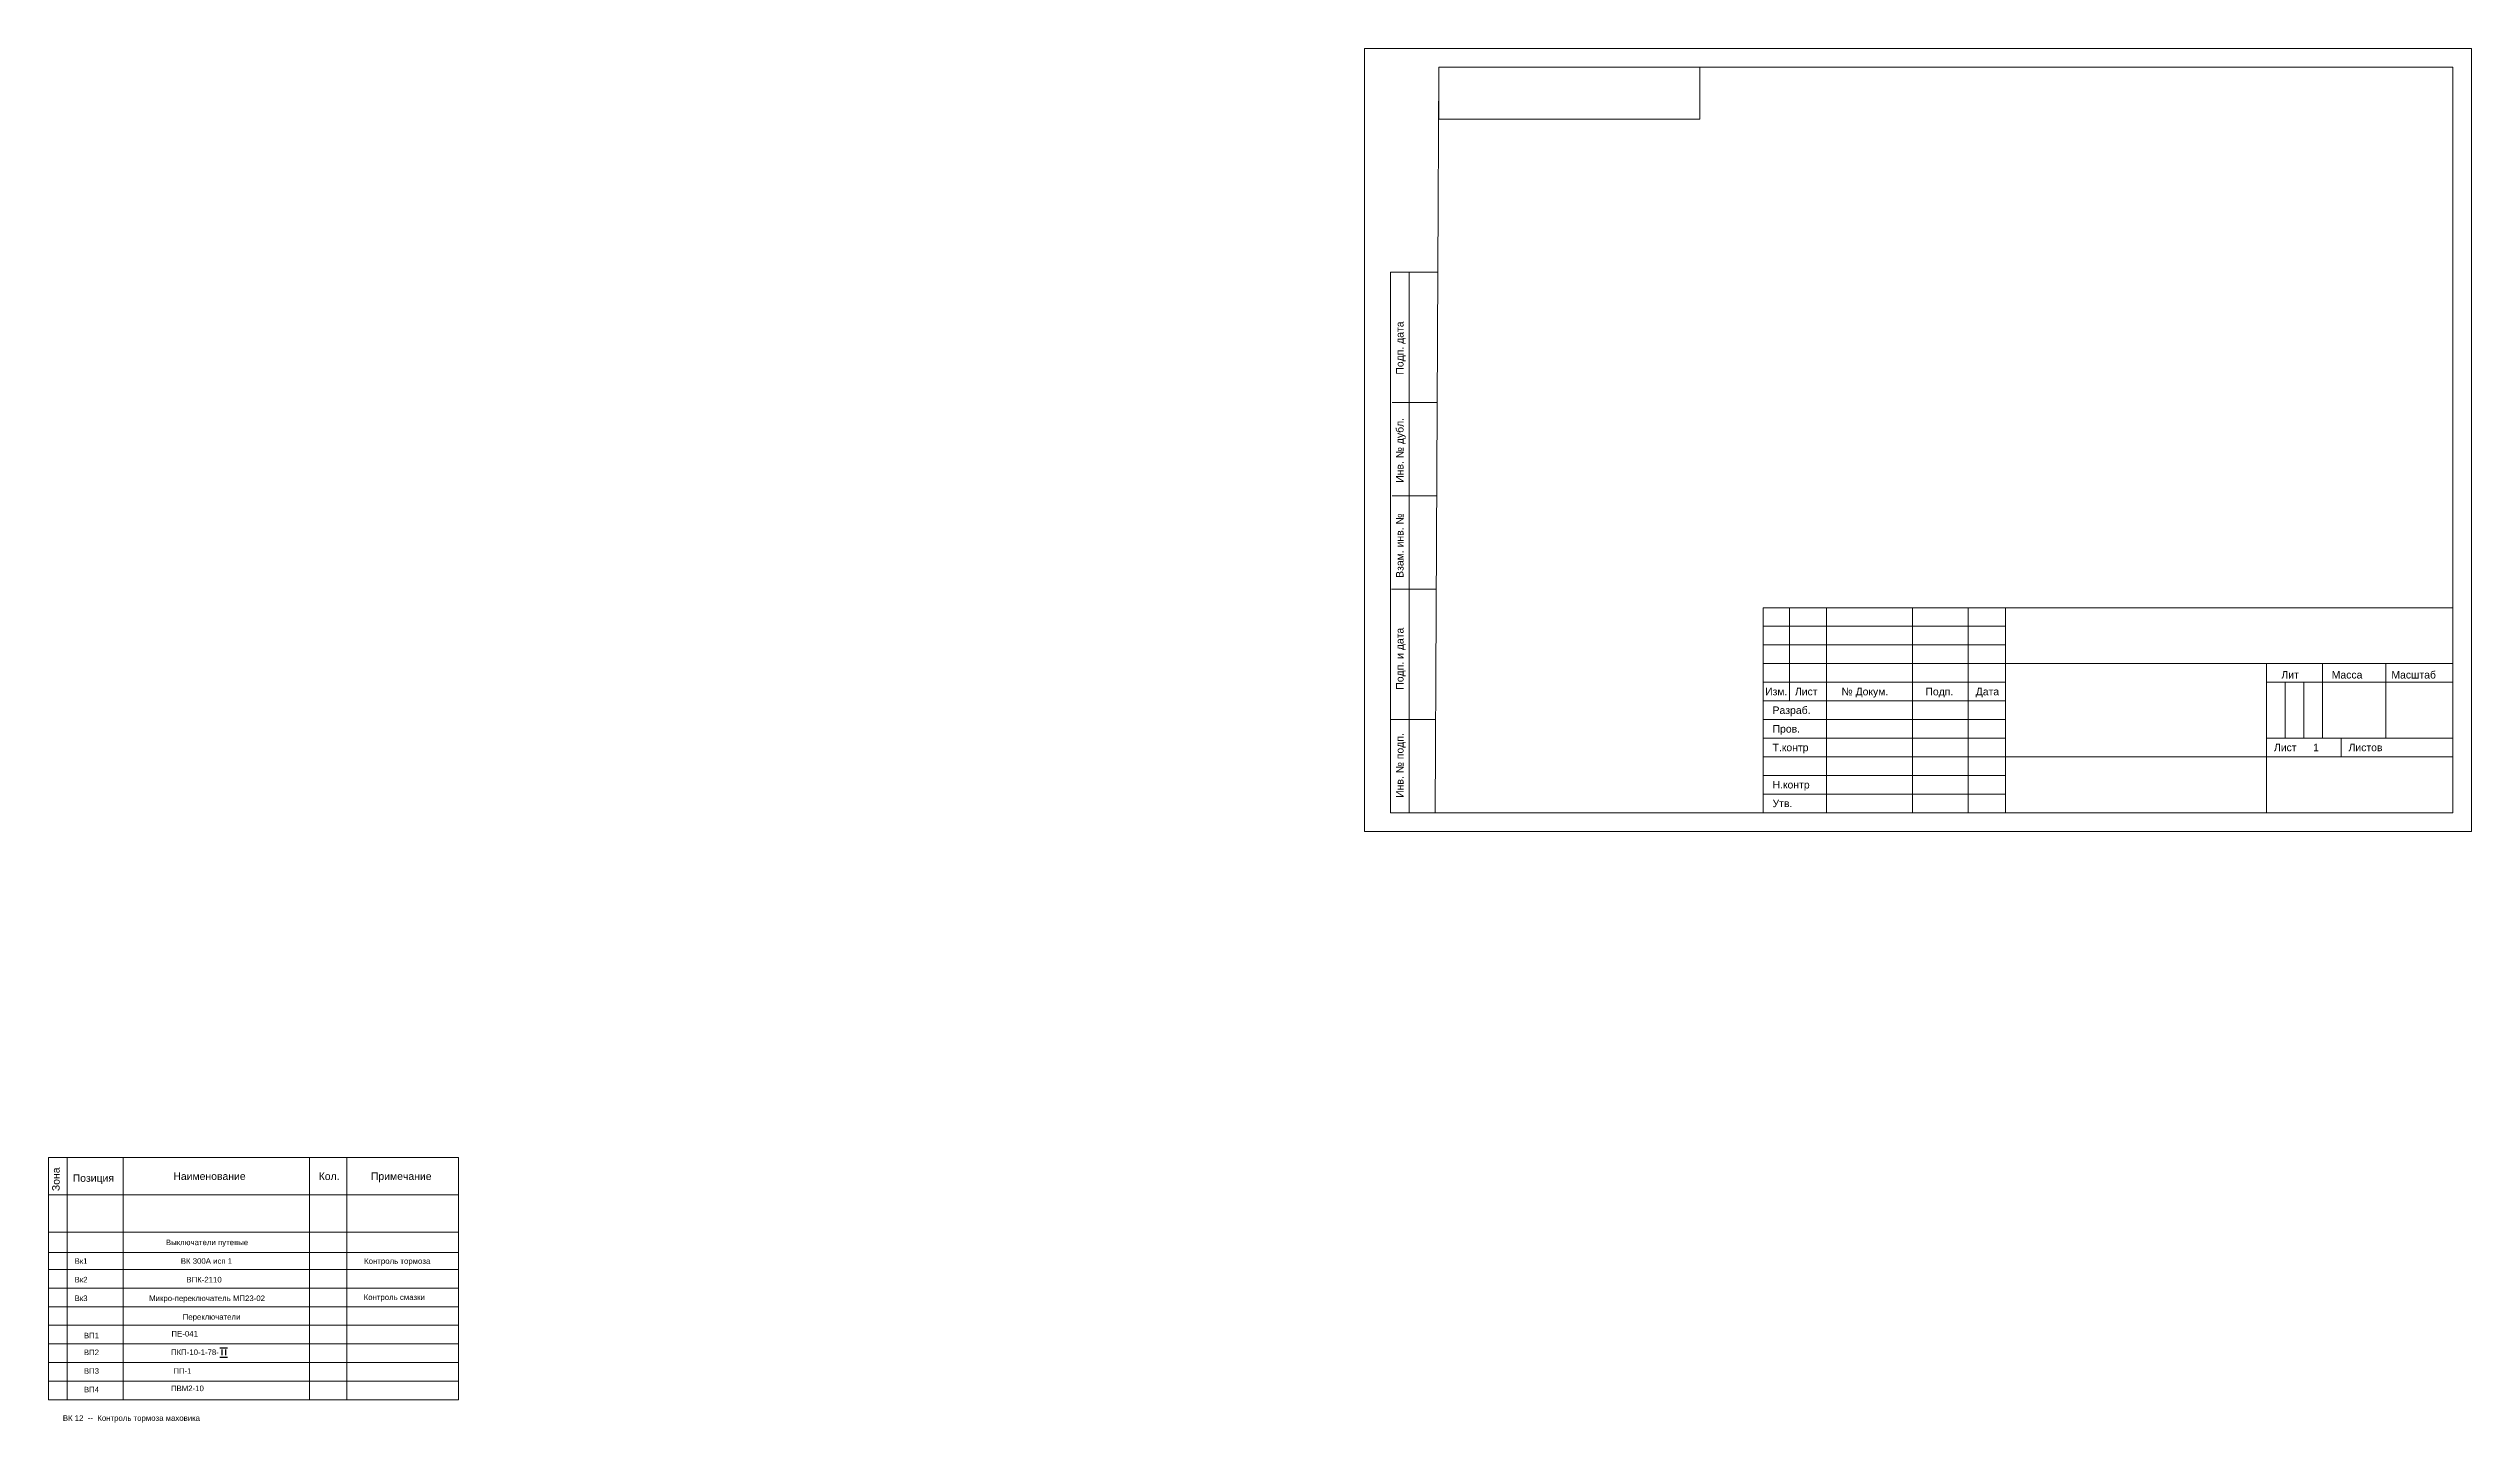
# Model space of a CAD drawing. Header units: millimetres. Extents: x 2474 to 8476, y -100 to 2402.
# Drawn here: x 3525 to 4175, y 1909 to 2278 of the extents above; entities that cross this region are included whole.
import ezdxf

# ---------------------------------------------------------------- set-up
doc = ezdxf.new("R2010")
doc.units = ezdxf.units.MM
doc.layers.get('0').update_dxf_attribs({"lineweight": 20})
doc.styles.get("Standard").update_dxf_attribs({"font": 'arial.ttf'})

msp = doc.modelspace()

# ---------------------------------------------------------------- linework, layer by layer
for p, q in [((3897, 2072.5), (3898, 2272.5)), ((3898, 2272.5), (4170, 2272.5)), ((4170, 2272.5), (4170, 2072.5)), ((3885, 2217.5), (3897.725, 2217.499)), ((3885, 2072.5), (3885, 2217.5)), ((3890, 2072.5), (3890, 2217.5)), ((3897.425, 2182.498), (3885.425, 2182.498)), ((3897.425, 2157.498), (3885.425, 2157.498)), ((3897.3, 2132.499), (3885.3, 2132.499)), ((3992, 2127.5), (3992, 2102.5)), ((4002, 2127.5), (4002, 2072.5)), ((4025, 2127.5), (4025, 2072.5)), ((4040, 2127.5), (4040, 2072.5)), ((3985, 2122.5), (4050, 2122.5)), ((3985, 2117.5), (4050, 2117.5)), ((3985, 2112.5), (4050, 2112.5)), ((4050, 2112.5), (4170, 2112.5)), ((4120, 2112.5), (4120, 2072.5)), ((4135, 2112.5), (4135, 2092.5)), ((4152, 2112.5), (4152, 2092.5)), ((3985, 2107.5), (4050, 2107.5)), ((4120, 2107.5), (4170, 2107.5)), ((4125, 2107.5), (4125, 2092.5)), ((4130, 2107.5), (4130, 2092.5)), ((3985, 2102.5), (4050, 2102.5)), ((3897.125, 2097.5), (3885.125, 2097.5)), ((3897.125, 2097.5), (3885.125, 2097.5)), ((3897.125, 2097.5), (3885.125, 2097.5)), ((3985, 2097.5), (4050, 2097.5)), ((3985, 2092.5), (4050, 2092.5)), ((3985, 2087.5), (4050, 2087.5)), ((4050, 2087.5), (4170, 2087.5)), ((4120, 2092.5), (4170, 2092.5)), ((4140, 2092.5), (4140, 2087.5)), ((3985, 2082.5), (4050, 2082.5)), ((3985, 2077.5), (4050, 2077.5)), ((3897, 2072.5), (3885, 2072.5)), ((4170, 2072.5), (3897, 2072.5)), ((3525, 1980), (3525, 1915)), ((3525, 1980), (3635, 1980)), ((3530, 1980), (3530, 1915)), ((3545, 1980), (3545, 1915)), ((3595, 1980), (3595, 1915)), ((3605, 1980), (3605, 1915)), ((3635, 1980), (3635, 1915)), ((3525, 1970), (3635, 1970)), ((3525, 1960), (3635, 1960)), ((3525, 1954.5), (3635, 1954.5)), ((3525, 1950), (3635, 1950)), ((3525, 1945), (3635, 1945)), ((3525, 1940), (3635, 1940)), ((3525, 1935), (3635, 1935)), ((3525, 1930), (3635, 1930)), ((3525, 1925), (3635, 1925)), ((3525, 1920), (3635, 1920)), ((3525, 1915), (3635, 1915))]:
    msp.add_line(p, q)
at = {"lineweight": 30}
for p, q in [((3571, 1929), (3573, 1929)), ((3571, 1926.5), (3573, 1926.5)), ((3571.5, 1928.5), (3571.5, 1927)), ((3572.5, 1928.5), (3572.5, 1927))]:
    msp.add_line(p, q, dxfattribs=at)
for points in [[(3878, 2277.5), (4175, 2277.5), (4175, 2067.5), (3878, 2067.5)], [(3898, 2272.5), (3968, 2272.5), (3968, 2258.5), (3898, 2258.5)], [(3985, 2072.5), (3985, 2127.5), (4170, 2127.5), (4170, 2072.5)], [(3985, 2127.5), (4050, 2127.5), (4050, 2072.5), (3985, 2072.5)]]:
    msp.add_lwpolyline(points, close=True)

# ---------------------------------------------------------------- texts
for s, p in [('Подп. дата', (3888.5, 2190)), ('Инв. № дубл.', (3888.5, 2161)), ('Взам. инв. №', (3888.5, 2135.5)), ('Подп. и дата', (3888.5, 2105.5)), ('Инв. № подп.', (3888.5, 2076.5)), ('Зона', (3528, 1971))]:
    msp.add_text(s, height=2, rotation=90).set_placement(p)
for s, height, p in [('Изм.', 2, (3985.5, 2104)), ('Лист', 2, (3993.5, 2104)), ('№ Докум.', 2, (4006, 2104)), ('Подп.', 2, (4028.5, 2104)), ('Дата', 2, (4042, 2104)), ('Лит', 2, (4124, 2108.5)), ('Масса', 2, (4137.5, 2108.5)), ('Масштаб', 2, (4153.5, 2108.5)), ('Разраб.', 2, (3987.5, 2099)), ('Пров.', 2, (3987.5, 2094)), ('Т.контр', 2, (3987.5, 2089)), ('Лист', 2, (4122, 2089)), ('1', 2, (4132.5, 2089)), ('Листов', 2, (4142, 2089)), ('Н.контр', 2, (3987.5, 2079)), ('Утв.', 2, (3987.5, 2074)), ('Наименование', 2, (3558.5, 1974)), ('Кол.', 2, (3597.5, 1974)), ('Примечание', 2, (3611.5, 1974)), ('Позиция', 2, (3531.5, 1973.5)), ('Выключатели путевые', 1.5, (3556.5, 1956.5)), ('Вк1', 1.5, (3532, 1951.5)), ('ВК 300А исп 1', 1.5, (3560.5, 1951.5)), ('Контроль тормоза', 1.5, (3609.676, 1951.491)), ('Вк2', 1.5, (3532, 1946.5)), ('ВПК-2110', 1.5, (3562, 1946.5)), ('Вк3', 1.5, (3532, 1941.5)), ('Микро-переключатель МП23-02 ', 1.5, (3552, 1941.5)), ('Переключатели', 1.5, (3561, 1936.5)), ('Контроль смазки', 1.5, (3609.549, 1941.787)), ('ВП1', 1.5, (3534.5, 1931.5)), ('ПЕ-041', 1.5, (3558, 1932)), ('ВП2', 1.5, (3534.5, 1927)), ('ПКП-10-1-78-', 1.5, (3557.851, 1927.026)), ('ВП3', 1.5, (3534.5, 1922)), ('ВП4', 1.5, (3534.5, 1917)), ('ПВМ2-10', 1.5, (3557.845, 1917.343)), ('ПП-1', 1.5, (3558.5, 1922)), ('ВК 12  --  Контроль тормоза маховика', 1.5, (3528.85, 1909.375))]:
    msp.add_text(s, height=height).set_placement(p)

doc.saveas('drawing.dxf')
